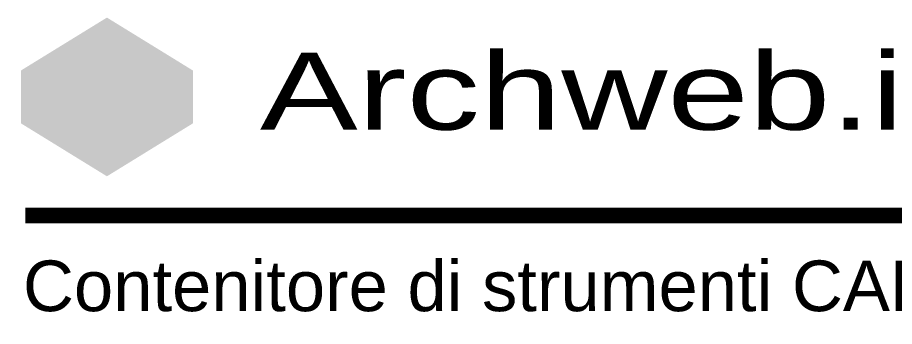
# Model space of a CAD drawing. Header units: millimetres. Extents: x 310.7 to 354.9, y 161.6 to 181.8.
# Drawn here: x 310.71 to 320.28, y 178.39 to 181.76 of the extents above; entities that cross this region are included whole.
import ezdxf
from ezdxf.enums import TextEntityAlignment as Align

# ---------------------------------------------------------------- set-up
doc = ezdxf.new("R2010")
doc.units = ezdxf.units.MM
doc.layers.add('www.archweb.it - All rights reserved', color=2, linetype='Continuous', lineweight=5)
doc.styles.get("Standard").update_dxf_attribs({"font": 'arial.ttf'})

# ---------------------------------------------------------------- blocks, each defined once
blk = doc.blocks.new('A$C58DF7E19')
h = blk.add_hatch(color=253)
h.dxf.hatch_style = 1
h.paths.add_polyline_path([(-7.13, -10.92), (-6.51, -10.56), (-6.51, -3.76), (-13.02, -7.52)])
h.paths.add_polyline_path([(-6.51, -10.56), (-0.62, -7.16), (-6.51, -3.76)])
h.paths.add_polyline_path([(-0.62, -7.16), (0, -6.8), (0.62, -7.16), (6.51, -3.76), (0, 0), (-6.51, -3.76)])
h.paths.add_polyline_path([(0.62, -7.16), (6.51, -10.56), (6.51, -3.76)])
h.paths.add_polyline_path([(6.51, -10.56), (7.13, -10.92), (13.02, -7.52), (6.51, -3.76)])
h = blk.add_hatch(color=7)
h.dxf.hatch_style = 1
h.paths.add_polyline_path([(0, -8.23), (5.89, -11.63), (5.89, -19.15), (7.13, -18.43), (7.13, -10.92), (0, -6.8), (-7.13, -10.92), (-7.13, -18.43), (-5.89, -19.15), (-5.89, -11.63)])
h = blk.add_hatch(color=252)
h.dxf.hatch_style = 1
h.paths.add_polyline_path([(7.13, -10.92), (7.13, -11.63), (13.02, -15.03), (13.02, -7.52)])
h.paths.add_polyline_path([(7.13, -11.63), (7.13, -18.43), (13.02, -15.03)])
h.paths.add_polyline_path([(-7.13, -18.43), (-7.13, -11.63), (-13.02, -15.03)])
h.paths.add_polyline_path([(-7.13, -11.63), (-7.13, -10.92), (-13.02, -7.52), (-13.02, -15.03)])
h = blk.add_hatch(color=14)
h.dxf.hatch_style = 1
h.paths.add_polyline_path([(5.89, -11.63), (0, -8.23), (-5.89, -11.63), (0, -15.03)])
h = blk.add_hatch(color=16)
h.dxf.hatch_style = 1
h.paths.add_polyline_path([(-5.89, -11.63), (-5.89, -19.15), (0, -22.55), (0, -15.03)])
h.paths.add_polyline_path([(5.89, -19.15), (5.89, -11.63), (0, -15.03), (0, -22.55)])

msp = doc.modelspace()

# ---------------------------------------------------------------- linework, layer by layer
at = {"layer": 'www.archweb.it - All rights reserved', "color": 7, "ltscale": 0.02, "const_width": 0.1715, "elevation": 0.3}
msp.add_lwpolyline([(310.7981, 179.6012), (354.7663, 179.6012)], dxfattribs=at)

# ---------------------------------------------------------------- block references
at = {"layer": 'www.archweb.it - All rights reserved', "xscale": 0.07204250487836816, "yscale": 0.07664096263653164, "zscale": 0.07664096263651927}
msp.add_blockref('A$C58DF7E19', (311.6877, 181.7576, 0.3), dxfattribs=at)

# ---------------------------------------------------------------- texts
at = {"layer": 'www.archweb.it - All rights reserved', "color": 7, "width": 1.363615}
msp.add_text('Archweb.it', height=0.83971, dxfattribs=at).set_placement((313.3568, 180.5367, 0.3), (320.8246, 180.5367, 0.3), align=Align.FIT)
at = {"layer": 'www.archweb.it - All rights reserved', "color": 253}
msp.add_text('Contenitore di strumenti CAD per la progettazione architettonica', height=0.551316, dxfattribs=at).set_placement((310.7715, 178.5607, 0.3))

doc.saveas('drawing.dxf')
